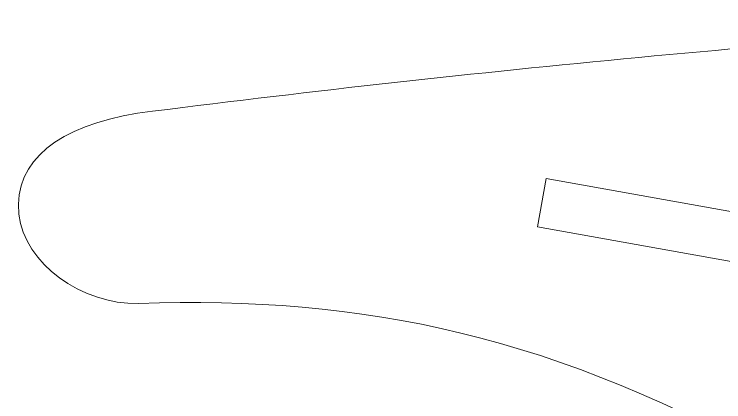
# Model space of a CAD drawing. Header units: centimetres. Extents: x -19.4 to 19.9, y -26.5 to 22.7.
# Drawn here: x 9.611 to 14.381, y 20.085 to 22.688 of the extents above; entities that cross this region are included whole.
import ezdxf

# ---------------------------------------------------------------- set-up
doc = ezdxf.new("R2010")
doc.units = ezdxf.units.CM
doc.header["$MEASUREMENT"] = 0
doc.layers.add('Camada 1', color=7, linetype='Continuous')

msp = doc.modelspace()

# ---------------------------------------------------------------- linework, layer by layer
at = {"layer": 'Camada 1', "color": 7, "lineweight": 9}
for points, knots in [([(19.26461, 22.36669), (18.99239, 22.6025), (18.17246, 22.68805), (17.03279, 22.65658), (17.03279, 22.65658), (14.79651, 22.50842), (12.59582, 22.29904), (10.44049, 22.02296), (10.44049, 22.02296), (9.90947, 21.93389), (9.61112, 21.7118), (9.6416, 21.34504), (9.6416, 21.34504), (9.68292, 21.01146), (10.06163, 20.7389), (10.44689, 20.74442), (10.44689, 20.74442), (11.95767, 20.79891), (13.25533, 20.53286), (14.82353, 19.63337), (14.82353, 19.63337), (16.15086, 18.88728), (17.66745, 17.84746), (18.9057, 17.28948), (18.9057, 17.28948), (18.9057, 17.28948), (19.05095, 17.24185), (19.05095, 17.24185), (19.05095, 17.24185), (19.23675, 17.19509), (19.34546, 17.2191), (19.36551, 17.33882), (19.36551, 17.33882), (19.86505, 18.71489), (19.65612, 21.3507), (19.26461, 22.36669)], [0, 0, 0, 0, 0.1, 0.1, 0.1, 0.1, 0.2, 0.2, 0.2, 0.2, 0.3, 0.3, 0.3, 0.3, 0.4, 0.4, 0.4, 0.4, 0.5, 0.5, 0.5, 0.5, 0.6, 0.6, 0.6, 0.6, 0.7, 0.7, 0.7, 0.7, 0.8, 0.8, 0.8, 0.8, 1, 1, 1, 1]), ([(16.9314, 20.9154), (16.9314, 20.9154), (16.87008, 20.59093), (16.87008, 20.59093), (16.87008, 20.59093), (16.87008, 20.59093), (13.12924, 21.25912), (13.12924, 21.25912), (13.12924, 21.25912), (13.12924, 21.25912), (13.18723, 21.58359), (13.18723, 21.58359), (13.18723, 21.58359), (13.18723, 21.58359), (16.9314, 20.9154), (16.9314, 20.9154)], [0, 0, 0, 0, 0.2, 0.2, 0.2, 0.2, 0.4, 0.4, 0.4, 0.4, 0.6, 0.6, 0.6, 0.6, 1, 1, 1, 1])]:
    msp.add_open_spline(points, degree=3, knots=knots, dxfattribs=at)

doc.saveas('drawing.dxf')
